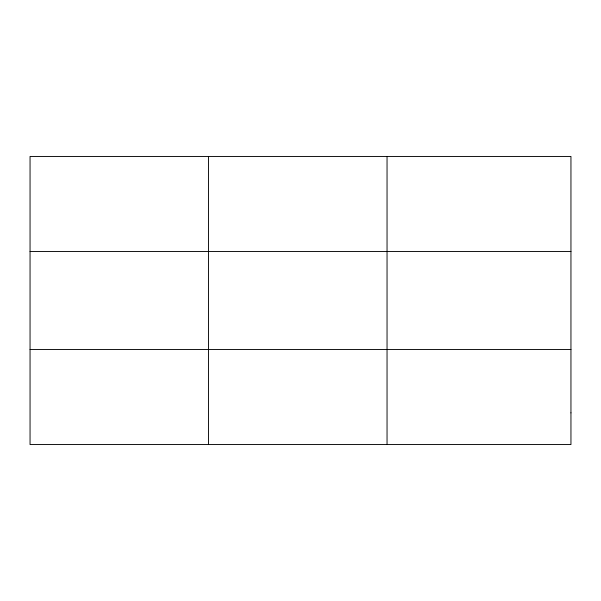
<?xml version="1.0" encoding="UTF-8"?>
<svg xmlns="http://www.w3.org/2000/svg" width="601" height="601" viewBox="0 0 601 601"><rect width="100%" height="100%" fill="white"/><g stroke="black" fill="none" stroke-linecap="round" stroke-linejoin="round"><path stroke-width="0.9" d="M208.547 156.448L208.547 444.552M387.044 156.448L387.044 444.552M30.05 251.518L570.95 251.518M30.05 349.481L570.95 349.481M570.95 412.864L570.95 444.552L30.05 444.552L30.05 156.448L570.95 156.448L570.95 412.864"/></g></svg>
